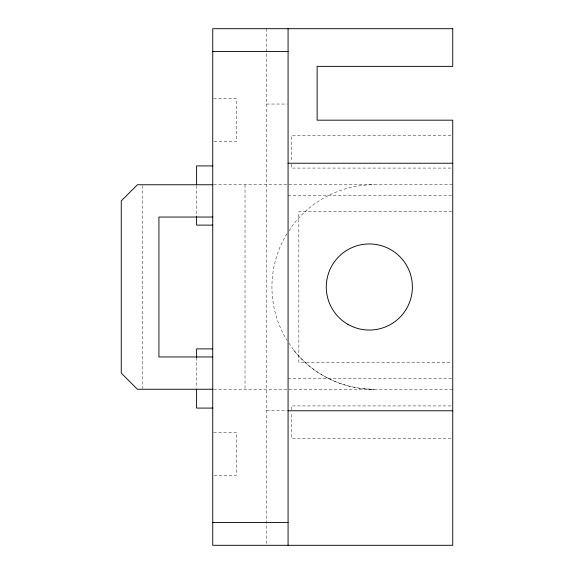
<?xml version="1.0" encoding="UTF-8"?>
<svg xmlns="http://www.w3.org/2000/svg" width="574" height="574" viewBox="0 0 574 574"><rect width="100%" height="100%" fill="white"/><g stroke="black" fill="none" stroke-linecap="round" stroke-linejoin="round"><path stroke-width="0.43" stroke-dasharray="2.87 2.15" d="M287.1 233.683L285.63 235.878A102.244 102.244 0 0 0 285.63 338.122L287.1 340.317M288.98 230.863L293.063 224.757A102.244 102.244 0 0 1 374.176 184.756M213.614 98.656L236.416 98.656L236.416 141.706L213.614 141.706M266.551 104.038L287.179 104.038M450.949 135.787L291.305 135.787L291.305 161.76M450.949 168.074L291.305 168.074L291.305 163.346M213.636 184.756L452.743 184.756M288.076 195.519L451.846 195.519M451.846 211.662L298.839 211.662L298.839 362.338L451.846 362.338M288.076 378.481L451.846 378.481M213.636 389.244L452.743 389.244M450.949 405.926L291.305 405.926L291.305 410.654M266.551 410.769L287.179 410.769M213.614 432.294L236.416 432.294L236.416 475.344L213.614 475.344M450.956 438.213L291.305 438.213L291.305 412.24M288.98 343.137L293.063 349.243A102.244 102.244 0 0 0 374.176 389.244A102.244 102.244 0 0 1 293.063 349.243M266.551 28.7L266.551 544.403M245.026 184.756L245.026 389.244M196.595 185.66L196.595 216.448M196.595 357.552L196.595 388.34M142.782 185.646L142.782 388.354"/><path stroke-width="0.86" d="M212.739 51.517L288.076 51.517M288.076 163.231L452.743 163.231M212.739 165.922L196.595 165.922L196.595 184.189M212.739 184.756L137.401 184.756L121.258 200.9L121.258 373.1L137.401 389.244L212.739 389.244M212.739 217.044L158.926 217.044L158.926 356.956L212.739 356.956M212.739 225.116L196.595 225.116L196.595 216.448M212.739 348.884L196.595 348.884L196.595 357.552M212.739 408.078L196.595 408.078L196.595 389.811M288.076 410.769L452.743 410.769M212.739 522.484L288.076 522.484M288.076 28.7L288.076 545.3M452.743 28.7L212.739 28.7L212.739 545.3L452.743 545.3L452.743 120.181L317.135 120.181L317.135 66.369L452.743 66.369L452.743 28.7M347.808 324.281A43.05 43.05 0 0 0 412.383 287A43.05 43.05 0 0 0 347.808 249.719A43.05 43.05 0 0 0 347.808 324.281"/></g></svg>
